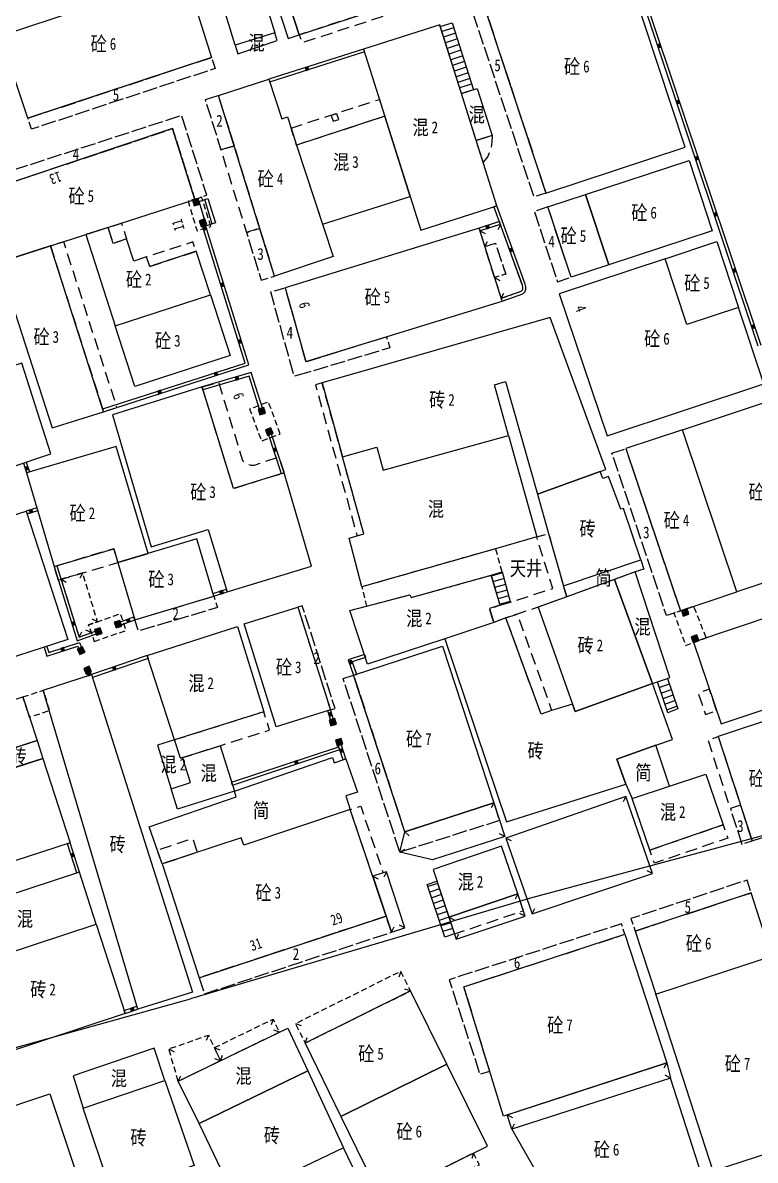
# Model space of a CAD drawing. Extents: x 395778 to 396698, y 996972 to 998012.
# Drawn here: x 396205.3 to 396267.1, y 997672.1 to 997768.1 of the extents above; entities that cross this region are included whole.
import ezdxf
from ezdxf.enums import TextEntityAlignment as Align

# ---------------------------------------------------------------- set-up
doc = ezdxf.new("R2010")
doc.units = 0
doc.header["$LTSCALE"] = 0.5
for name, pattern in [('X32', [1.5, 1, -0.5]), ('X39', [3, 2.5, -0.5]), ('X5', [3, 2, -1])]:
    doc.linetypes.add(name, pattern=pattern)
doc.layers.get('0').update_dxf_attribs({"linetype": 'CONTINUOUS'})
doc.layers.add('ASSIST', color=7, linetype='CONTINUOUS', plot=False)
doc.layers.add('JMD', color=6, linetype='CONTINUOUS')
doc.layers.add('门牌号', color=2, linetype='CONTINUOUS')
doc.styles.add('正等线体', font='simhei.ttf')
doc.styles.add('细等线体', font='', dxfattribs={"width": 0.8})
doc.styles.get('细等线体').set_extended_font_data('SimSun')

# ---------------------------------------------------------------- blocks, each defined once
blk = doc.blocks.new('*U0')
at = {"linetype": 'Continuous'}
for points in [[(0, 0), (0.5, 0.5), (-0.5, 0.5)], [(0, 0), (-0.5, 0.5), (-0.5, -0.5)], [(0, 0), (-0.5, -0.5), (0.5, -0.5)], [(0, 0), (0.5, -0.5), (0.5, 0.5)]]:
    blk.add_solid(points, dxfattribs=at)
blk = doc.blocks.new('gc002')
blk.add_lwpolyline([(-0.5, -0.5), (0.5, -0.5), (0.5, 0.5), (-0.5, 0.5), (-0.5, -0.5)])
at = {"linetype": 'Continuous'}
blk.add_blockref('*U0', (0, 0), dxfattribs=at)
blk = doc.blocks.new('gc291')
blk.add_lwpolyline([(-0.5, -0.5), (0.5, -0.5), (0.5, 0.5), (-0.5, 0.5), (-0.5, -0.5)])

msp = doc.modelspace()

# ---------------------------------------------------------------- linework, layer by layer
at = {"layer": 'ASSIST', "linetype": 'Continuous', "flags": 128}
for points in [[(396241.559, 997768.064), (396243.339, 997762.401), (396242.325, 997762.081), (396240.539, 997767.742)], [(396221.57, 997751.164), (396220.815, 997750.933), (396220.187, 997752.991), (396220.941, 997753.221)], [(396245.776, 997721.713), (396246.434, 997719.216), (396245.557, 997718.985), (396244.826, 997721.429)], [(396259.748, 997709.837), (396258.864, 997712.445), (396259.717, 997712.734), (396260.589, 997710.16)], [(396240.265, 997695.612), (396241.747, 997691.163), (396240.924, 997690.889), (396239.442, 997695.338)]]:
    msp.add_lwpolyline(points, close=True, dxfattribs=at)
for points in [[(396272.444, 997700.704), (396248.156, 997694.174), (396219.461, 997685.687)], [(396172.874, 997673.782), (396202.857, 997681.063), (396219.461, 997685.687)]]:
    msp.add_lwpolyline(points, dxfattribs=at)
at = {"layer": 'JMD', "linetype": 'Continuous'}
for p, q in [((396241.69, 997767.648), (396240.67, 997767.326)), ((396241.84, 997767.171), (396240.821, 997766.849)), ((396241.99, 997766.694), (396240.971, 997766.372)), ((396234.062, 997765.845), (396234.137, 997765.607)), ((396242.14, 997766.217), (396241.122, 997765.896)), ((396242.29, 997765.74), (396241.272, 997765.419)), ((396242.44, 997765.263), (396241.422, 997764.942)), ((396242.589, 997764.786), (396241.573, 997764.465)), ((396242.739, 997764.309), (396241.723, 997763.988)), ((396242.889, 997763.832), (396241.874, 997763.511)), ((396226.067, 997763.301), (396226.145, 997763.063)), ((396243.039, 997763.355), (396242.024, 997763.035)), ((396243.189, 997762.878), (396242.175, 997762.558)), ((396243.339, 997762.401), (396242.325, 997762.081)), ((396221.293, 997751.079), (396220.665, 997753.137)), ((396220.815, 997750.933), (396220.187, 997752.991)), ((396245.31, 997752.625), (396245.075, 997752.54)), ((396245.531, 997751.279), (396245.606, 997751.041)), ((396220.695, 997751.076), (396220.456, 997751.002)), ((396243.813, 997750.739), (396243.888, 997750.501)), ((396243.888, 997750.501), (396244.331, 997750.269)), ((396245.616, 997751.044), (396245.395, 997750.596)), ((396244.305, 997749.172), (396244.537, 997749.615)), ((396245.128, 997746.555), (396245.572, 997746.324)), ((396245.678, 997744.807), (396245.902, 997745.254)), ((396245.753, 997744.568), (396245.678, 997744.807)), ((396220.44, 997737.329), (396220.514, 997737.09)), ((396212.132, 997735.233), (396212.056, 997735.471)), ((396225.555, 997735.443), (396225.316, 997735.369)), ((396226.273, 997733.414), (396226.035, 997733.336)), ((396205.358, 997730.907), (396205.594, 997730.987)), ((396205.628, 997730.093), (396205.865, 997730.172)), ((396227.38, 997730.07), (396227.141, 997729.996)), ((396205.592, 997726.855), (396205.669, 997726.617)), ((396206.5, 997727.121), (396206.57, 997726.881)), ((396207.948, 997722.168), (396208.187, 997722.243)), ((396210.37, 997721.635), (396210.132, 997721.195)), ((396245.797, 997721.634), (396244.849, 997721.351)), ((396208.544, 997721.094), (396208.985, 997720.858)), ((396245.924, 997721.15), (396244.991, 997720.878)), ((396246.052, 997720.667), (396245.133, 997720.405)), ((396221.445, 997719.666), (396221.374, 997719.906)), ((396222.572, 997720.033), (396222.495, 997720.271)), ((396246.179, 997720.183), (396245.274, 997719.931)), ((396246.307, 997719.7), (396245.416, 997719.458)), ((396246.434, 997719.216), (396245.557, 997718.985)), ((396211.62, 997717.501), (396211.175, 997717.728)), ((396214.78, 997717.687), (396214.693, 997717.922)), ((396210.059, 997716.221), (396210.28, 997716.669)), ((396211.086, 997716.598), (396210.635, 997716.812)), ((396211.68, 997716.549), (396211.594, 997716.784)), ((396213.468, 997717.203), (396213.382, 997717.437)), ((396210.019, 997715.248), (396210.254, 997715.334)), ((396234.143, 997714.74), (396234.221, 997714.503)), ((396215.81, 997714.65), (396215.887, 997714.412)), ((396210.662, 997713.429), (396210.9, 997713.507)), ((396210.816, 997712.956), (396211.053, 997713.033)), ((396211.105, 997713.05), (396211.185, 997712.813)), ((396233.229, 997712.99), (396233.466, 997713.071)), ((396258.864, 997712.445), (396259.717, 997712.734)), ((396259.024, 997711.971), (396259.875, 997712.267)), ((396259.185, 997711.498), (396260.033, 997711.799)), ((396259.346, 997711.024), (396260.192, 997711.332)), ((396231.283, 997710.07), (396231.044, 997709.996)), ((396259.506, 997710.551), (396260.35, 997710.865)), ((396259.667, 997710.077), (396260.509, 997710.397)), ((396231.541, 997709.256), (396231.303, 997709.18)), ((396232.171, 997707.17), (396231.934, 997707.091)), ((396232.058, 997706.718), (396231.979, 997706.955)), ((396232.581, 997705.941), (396232.344, 997705.862)), ((396223.007, 997703.731), (396222.928, 997703.968)), ((396256.198, 997702.755), (396255.98, 997702.306)), ((396245.052, 997702.24), (396244.826, 997701.794)), ((396237.544, 997699.786), (396237.912, 997699.447)), ((396245.981, 997699.399), (396245.535, 997699.625)), ((396209.321, 997698.842), (396209.083, 997698.765)), ((396246.087, 997699.258), (396246.537, 997699.039)), ((396237.137, 997698.067), (396237.563, 997698.329)), ((396210.097, 997696.391), (396209.859, 997696.316)), ((396234.84, 997696.03), (396235.288, 997695.807)), ((396235.996, 997696.416), (396235.771, 997695.969)), ((396258.445, 997696.26), (396257.997, 997696.481)), ((396240.325, 997695.432), (396239.502, 997695.158)), ((396240.483, 997694.958), (396239.66, 997694.684)), ((396240.641, 997694.484), (396239.818, 997694.209)), ((396240.799, 997694.009), (396239.976, 997693.735)), ((396247.079, 997694.536), (396246.855, 997694.089)), ((396240.957, 997693.535), (396240.134, 997693.261)), ((396241.115, 997693.061), (396240.292, 997692.786)), ((396247.698, 997692.652), (396247.251, 997692.877)), ((396248.295, 997692.874), (396248.516, 997693.322)), ((396236.416, 997691.306), (396236.641, 997691.753)), ((396237.556, 997691.682), (396237.109, 997691.907)), ((396241.273, 997692.586), (396240.45, 997692.312)), ((396241.431, 997692.112), (396240.608, 997691.838)), ((396241.277, 997692.577), (396241.725, 997692.354)), ((396241.589, 997691.637), (396240.766, 997691.363)), ((396241.747, 997691.163), (396240.924, 997690.889)), ((396241.894, 997690.722), (396242.118, 997691.169)), ((396237.212, 997688.002), (396237.053, 997687.528)), ((396238.028, 997686.357), (396237.554, 997686.517)), ((396215.02, 997684.828), (396214.938, 997685.064)), ((396213.94, 997684.452), (396213.863, 997684.69)), ((396226.427, 997683.976), (396226.264, 997683.503)), ((396228.324, 997683.596), (396228.798, 997683.437)), ((396220.973, 997682.625), (396220.78, 997682.164)), ((396226.968, 997682.867), (396226.495, 997683.031)), ((396229.14, 997681.951), (396229.3, 997682.425)), ((396217.632, 997681.456), (396218.077, 997681.228)), ((396221.477, 997681.56), (396221.949, 997681.395)), ((396221.997, 997680.463), (396221.526, 997680.629)), ((396221.997, 997680.463), (396222.164, 997680.934)), ((396259.659, 997680.28), (396259.414, 997679.844)), ((396259.968, 997678.993), (396259.532, 997679.238)), ((396218.437, 997678.738), (396218.639, 997679.195)), ((396246.19, 997675.903), (396246.635, 997675.676)), ((396246.584, 997674.69), (396246.812, 997675.135)), ((396243.358, 997672.676), (396243.198, 997672.202))]:
    msp.add_line(p, q, dxfattribs=at)
at = {"layer": 'JMD', "color": 7, "linetype": 'Continuous', "flags": 128}
for points in [[(396281.922, 997781.464), (396281.297, 997781.265), (396280.456, 997783.909), (396255.578, 997775.997), (396267.354, 997740.789)], [(396234.062, 997765.845), (396226.067, 997763.301)], [(396245.753, 997744.568), (396247.516, 997745.189), (396247.708, 997745.379), (396247.762, 997745.574), (396247.766, 997745.78), (396247.708, 997746.002), (396245.31, 997752.625)], [(396245.531, 997751.279), (396243.813, 997750.739)], [(396212.132, 997735.233), (396224.389, 997739.184), (396220.695, 997751.076)], [(396225.555, 997735.443), (396224.593, 997738.544), (396220.44, 997737.329)], [(396227.38, 997730.07), (396226.273, 997733.414)], [(396205.358, 997730.907), (396205.628, 997730.093)], [(396206.5, 997727.121), (396205.592, 997726.855)], [(396207.948, 997722.168), (396209.898, 997715.895), (396211.68, 997716.549)], [(396221.445, 997719.666), (396222.572, 997720.033)], [(396213.468, 997717.203), (396214.78, 997717.687)], [(396207.105, 997715.359), (396207.351, 997714.607), (396209.944, 997715.456), (396210.019, 997715.248)], [(396234.143, 997714.74), (396232.784, 997714.291), (396233.229, 997712.99)], [(396215.81, 997714.65), (396211.105, 997713.05)], [(396210.662, 997713.429), (396210.816, 997712.956)], [(396231.541, 997709.256), (396231.283, 997710.07)], [(396232.581, 997705.941), (396232.171, 997707.17)], [(396223.005, 997703.73), (396232.058, 997706.718)], [(396210.097, 997696.391), (396209.321, 997698.842)], [(396213.94, 997684.452), (396215.02, 997684.828)]]:
    msp.add_lwpolyline(points, dxfattribs=at)
at = {"layer": 'JMD', "linetype": 'Continuous', "flags": 128}
for points in [[(396282.022, 997781.233), (396281.134, 997780.951), (396280.294, 997783.595), (396255.896, 997775.836), (396267.593, 997740.865)], [(396234.137, 997765.607), (396226.145, 997763.063)], [(396245.678, 997744.807), (396247.38, 997745.406), (396247.485, 997745.51), (396247.513, 997745.61), (396247.515, 997745.75), (396247.469, 997745.928), (396245.072, 997752.548)], [(396212.056, 997735.471), (396224.077, 997739.346), (396220.456, 997751.002)], [(396245.616, 997751.044), (396243.888, 997750.501)], [(396225.316, 997735.369), (396224.427, 997738.235), (396220.514, 997737.09)], [(396227.141, 997729.996), (396226.035, 997733.336)], [(396205.594, 997730.987), (396205.868, 997730.163)], [(396206.57, 997726.881), (396205.669, 997726.617)], [(396208.187, 997722.243), (396210.059, 997716.221), (396211.594, 997716.784)], [(396221.374, 997719.906), (396222.498, 997720.272)], [(396213.382, 997717.437), (396214.693, 997717.922)], [(396207.343, 997715.436), (396207.511, 997714.922), (396210.096, 997715.769), (396210.254, 997715.334)], [(396215.887, 997714.412), (396211.181, 997712.812)], [(396234.221, 997714.503), (396233.102, 997714.133), (396233.467, 997713.068)], [(396210.9, 997713.507), (396211.053, 997713.033)], [(396231.303, 997709.18), (396231.044, 997709.996)], [(396232.345, 997705.859), (396231.934, 997707.091)], [(396222.928, 997703.968), (396231.979, 997706.955)], [(396209.86, 997696.313), (396209.083, 997698.765)], [(396213.863, 997684.69), (396214.949, 997685.068)]]:
    msp.add_lwpolyline(points, dxfattribs=at)
at = {"layer": 'JMD', "linetype": 'X5', "flags": 128}
for points, elevation in [([(396241.965, 997771.397), (396239.793, 997778.6), (396239.107, 997778.402), (396239.372, 997777.529), (396241.301, 997771.176), (396228.648, 997767.051), (396228.865, 997766.386), (396241.518, 997770.51)], 3.073), ([(396230.567, 997737.666), (396230.013, 997737.5), (396233.516, 997724.768), (396234.091, 997724.93), (396232.292, 997731.433)], 3.442)]:
    msp.add_lwpolyline(points, close=True, dxfattribs=dict(at, elevation=elevation))
at = {"layer": 'JMD', "linetype": 'Continuous', "flags": 128}
for points, elevation in [([(396228.648, 997767.051), (396241.301, 997771.176), (396239.372, 997777.529), (396226.591, 997773.365)], 3.073), ([(396227.709, 997766.745), (396228.648, 997767.051), (396226.591, 997773.365), (396228.941, 997774.131), (396228.38, 997775.851), (396225.081, 997774.784)], 3.073), ([(396252.805, 997753.563), (396261.545, 997756.442), (396263.5, 997750.507), (396254.759, 997747.628)], 3.843), ([(396249.622, 997752.515), (396252.805, 997753.563), (396254.759, 997747.628), (396251.577, 997746.58)], 3.843), ([(396239.889, 997697.408), (396237.137, 997698.067), (396237.544, 997699.786), (396245.052, 997702.24), (396245.981, 997699.399), (396239.889, 997697.408)], -92.335), ([(396232.15, 997675.743), (396241.092, 997680.176), (396238.028, 997686.357), (396229.14, 997681.951)], -980.099), ([(396217.305, 997678.807), (396216.387, 997681.51), (396209.573, 997679.197), (396210.417, 997676.469)], 4.028), ([(396244.523, 997673.254), (396241.092, 997680.176), (396232.15, 997675.743), (396235.551, 997668.806)], -980.099), ([(396194.59, 997649.719), (396187.245, 997670.866), (396207.594, 997677.665), (396214.688, 997656.434)], 4.428)]:
    msp.add_lwpolyline(points, close=True, dxfattribs=dict(at, elevation=elevation))
for points in [[(396218.729, 997773.097), (396218.219, 997774.696), (396212.438, 997772.875), (396212.891, 997771.437), (396203.032, 997768.296), (396203.44, 997766.967), (396214.616, 997770.666), (396214.297, 997771.63)], [(396224.398, 997774.296), (396226.58, 997767.215), (396223.237, 997766.186), (396221.08, 997773.274)], [(396249.456, 997753.693), (396261.222, 997757.555), (396255.453, 997775.045), (396243.697, 997771.169)], [(396221.243, 997765.136), (396205.744, 997760.006), (396203.44, 997766.967), (396214.616, 997770.666), (396214.297, 997771.63), (396218.729, 997773.097)], [(396238.894, 997750.552), (396245.31, 997752.625), (396240.492, 997767.89), (396234.062, 997765.845)], [(396223.237, 997766.186), (396223.463, 997765.442), (396226.78, 997766.565), (396226.58, 997767.215)], [(396231.496, 997748.346), (396226.563, 997746.679), (396221.83, 997761.912), (396226.067, 997763.301), (396227.163, 997759.959), (396227.638, 997760.115), (396227.948, 997759.169), (396228.415, 997757.744)], [(396244.911, 997758.553), (396243.572, 997758.13), (396242.325, 997762.081), (396243.664, 997762.504)], [(396237.995, 997753.397), (396235.869, 997760.169), (396228.415, 997757.744), (396230.605, 997751.062)], [(396203.257, 997747.817), (396219.834, 997753.14), (396217.951, 997759.129), (396201.401, 997753.596)], [(396210.62, 997750.181), (396213.095, 997742.474), (396221.141, 997745.104), (396219.93, 997748.774), (396216.032, 997747.492), (396215.764, 997748.306), (396214.687, 997747.952), (396214.074, 997749.816), (396212.945, 997749.445), (396212.503, 997750.786)], [(396227.454, 997745.694), (396229.195, 997739.462), (396245.753, 997744.568), (396243.813, 997750.739), (396227.454, 997745.694)], [(396265.718, 997744.044), (396261.351, 997742.598), (396259.514, 997748.148), (396263.881, 997749.593)], [(396207.784, 997733.881), (396212.132, 997735.233), (396207.639, 997749.224), (396203.257, 997747.817)], [(396250.582, 997745.187), (396254.634, 997733.212), (396267.855, 997737.588), (396265.718, 997744.044), (396261.351, 997742.598), (396259.514, 997748.148)], [(396221.141, 997745.104), (396222.82, 997739.987), (396214.768, 997737.355), (396213.095, 997742.474)], [(396246.3, 997733.234), (396245.115, 997737.502), (396246.061, 997737.795), (396248.75, 997728.266), (396254.037, 997730.197), (396254.507, 997730.369), (396249.823, 997743.19), (396230.567, 997737.666), (396232.292, 997731.433), (396235.183, 997732.233), (396235.716, 997730.306)], [(396191.579, 997726.273), (396207.687, 997731.691), (396205.235, 997739.325), (396189.054, 997734.127)], [(396216.14, 997723.842), (396220.956, 997725.284), (396222.572, 997720.033), (396229.666, 997722.216), (396227.38, 997730.07), (396223.106, 997728.743), (396220.44, 997737.329), (396212.869, 997734.978)], [(396265.577, 997720.026), (396260.983, 997733.709), (396270.51, 997736.878), (396275.095, 997723.221)], [(396248.679, 997724.664), (396245.215, 997723.676), (396233.919, 997720.455), (396232.863, 997724.565), (396234.091, 997724.93), (396232.292, 997731.433), (396235.183, 997732.233), (396235.716, 997730.306), (396246.3, 997733.234)], [(396260.983, 997733.709), (396256.205, 997732.119), (396260.803, 997718.423), (396265.577, 997720.026)], [(396213.345, 997722.519), (396215.886, 997723.274), (396213.202, 997732.315), (396205.628, 997730.093), (396207.952, 997722.169), (396213.004, 997723.669)], [(396250.933, 997720.532), (396257.467, 997722.725), (396256.012, 997727.058), (396255.782, 997727.017), (396254.742, 997729.771), (396254.251, 997729.596), (396254.037, 997730.197), (396248.75, 997728.266), (396249.687, 997724.948)], [(396195.957, 997723.738), (396199.068, 997724.744), (396199.221, 997724.268), (396202.636, 997725.373), (396202.482, 997725.849), (396205.592, 997726.855), (396209.102, 997716.005), (396199.467, 997712.888)], [(396214.78, 997717.687), (396221.445, 997719.666), (396220.01, 997724.498), (396213.345, 997722.519)], [(396251.232, 997719.619), (396250.933, 997720.532), (396257.467, 997722.725), (396257.723, 997721.962), (396256.999, 997721.719)], [(396258.445, 997712.303), (396258.864, 997712.445), (396259.717, 997712.734), (396259.926, 997712.805), (396256.999, 997721.719), (396255.249, 997721.082)], [(396245.059, 997717.454), (396240.938, 997716.082), (396234.412, 997713.925), (396232.914, 997718.458), (396234.327, 997718.832), (396237.967, 997719.796), (396238.08, 997719.556), (396244.826, 997721.429), (396245.583, 997718.899), (396244.705, 997718.636)], [(396251.941, 997709.935), (396258.445, 997712.303), (396255.249, 997721.082), (396251.232, 997719.619), (396248.793, 997718.731), (396251.71, 997710.567)], [(396223.996, 997717.323), (396228.525, 997718.73), (396231.283, 997710.07), (396226.687, 997708.656)], [(396274.605, 997712.358), (396272.283, 997719.277), (396261.906, 997715.793), (396264.251, 997708.882)], [(396246.124, 997700.619), (396256.189, 997703.802), (396255.438, 997705.908), (396258.733, 997707.083), (396260.129, 997707.581), (396258.445, 997712.303), (396251.941, 997709.935), (396251.71, 997710.567), (396249.942, 997710.012), (396249.05, 997709.703), (396246.078, 997717.852), (396245.059, 997717.454), (396240.938, 997716.082)], [(396218.113, 997707.532), (396215.81, 997714.65), (396223.428, 997717.115), (396225.65, 997709.91)], [(396245.052, 997702.24), (396237.544, 997699.786), (396233.229, 997712.99), (396240.737, 997715.444)], [(396207.042, 997711.734), (396211.105, 997713.05), (396219.646, 997686.236), (396215.02, 997684.828)], [(396206.517, 997707.495), (396195.848, 997704.038), (396194.677, 997707.653), (396198.308, 997708.887), (396198.517, 997708.273), (396201.902, 997709.423), (396201.725, 997710.009), (396205.328, 997711.165), (396205.883, 997709.451)], [(396269.245, 997709.564), (396264.009, 997707.818), (396266.863, 997699.014), (396272.113, 997700.716)], [(396202.906, 997706.325), (396206.517, 997707.495), (396207.01, 997705.973), (396203.399, 997704.803)], [(396218.803, 997706.054), (396218.612, 997705.992), (396218.113, 997707.532), (396216.678, 997707.089), (396217.835, 997703.424), (396219.47, 997703.94)], [(396217.835, 997703.424), (396219.47, 997703.94), (396218.803, 997706.054), (396221.957, 997707.049), (396223.171, 997703.203), (396218.381, 997701.691)], [(396256.189, 997703.802), (396256.733, 997702.582), (396259.888, 997703.629), (396258.733, 997707.083), (396255.438, 997705.908)], [(396207.01, 997705.973), (396209.321, 997698.842), (396198.652, 997695.385), (396196.341, 997702.516)], [(396217.071, 997697.067), (396215.988, 997700.195), (396223.332, 997702.738), (396223.171, 997703.203), (396231.439, 997706.066), (396231.6, 997705.601), (396232.581, 997705.941), (396233.552, 997703.137), (396232.567, 997702.807), (396232.952, 997701.66), (396223.956, 997698.643), (396223.742, 997699.283)], [(396256.733, 997702.582), (396262.945, 997704.643), (396264.414, 997700.376), (396258.226, 997698.246)], [(396248.295, 997692.874), (396258.445, 997696.26), (396256.198, 997702.755), (396246.087, 997699.258)], [(396220.2, 997687.463), (396235.97, 997692.66), (396232.952, 997701.66), (396223.956, 997698.643), (396223.742, 997699.283), (396217.071, 997697.067)], [(396239.933, 997696.608), (396241.277, 997692.577), (396247.079, 997694.536), (396245.72, 997698.562)], [(396211.516, 997691.984), (396210.097, 997696.391), (396199.456, 997692.897), (396200.9, 997688.498)], [(396235.718, 997696.324), (396234.84, 997696.03), (396235.97, 997692.66), (396236.416, 997691.306), (396237.556, 997691.682), (396235.996, 997696.416)], [(396268.502, 997689.299), (396266.783, 997694.637), (396256.99, 997691.404), (396258.748, 997686.079)], [(396241.894, 997690.722), (396247.698, 997692.652), (396247.079, 997694.536), (396241.277, 997692.577)], [(396213.94, 997684.452), (396203.378, 997680.953), (396200.9, 997688.498), (396211.516, 997691.984)], [(396245.868, 997675.798), (396242.538, 997686.713), (396256.132, 997691.131), (396259.659, 997680.28)], [(396258.748, 997686.079), (396268.502, 997689.299), (396273.325, 997674.318), (396263.578, 997671.145)], [(396220.209, 997675.174), (396218.437, 997678.738), (396227.684, 997683.217), (396229.363, 997679.608)], [(396246.584, 997674.69), (396246.19, 997675.903), (396259.659, 997680.28), (396259.968, 997678.993)], [(396220.209, 997675.174), (396229.363, 997679.608), (396232.385, 997673.115), (396223.257, 997668.747)], [(396217.305, 997678.807), (396219.764, 997671.622), (396217.17, 997670.723), (396212.888, 997669.033), (396212.751, 997669.479), (396210.417, 997676.469)], [(396246.584, 997674.69), (396250.953, 997667.033), (396262.608, 997670.78), (396259.968, 997678.993), (396246.584, 997674.69)], [(396223.257, 997668.747), (396224.633, 997665.691), (396233.866, 997670.019), (396232.385, 997673.115)]]:
    msp.add_lwpolyline(points, close=True, dxfattribs=at)
at = {"layer": 'JMD', "linetype": 'X39', "flags": 128}
for points in [[(396243.697, 997771.169), (396249.456, 997753.693), (396248.449, 997753.374), (396242.678, 997770.823)], [(396205.744, 997760.006), (396221.243, 997765.136), (396221.551, 997764.206), (396206.052, 997759.076)], [(396223.168, 997757.684), (396221.83, 997761.912), (396220.702, 997761.555), (396222.038, 997757.335)], [(396251.577, 997746.58), (396249.622, 997752.515), (396248.478, 997752.138), (396250.433, 997746.203)], [(396226.563, 997746.679), (396225.319, 997750.712), (396224.188, 997750.364), (396225.433, 997746.33)], [(396256.205, 997732.119), (396260.803, 997718.423), (396259.632, 997718.03), (396255.034, 997731.726)], [(396214.78, 997717.687), (396221.445, 997719.666), (396221.731, 997718.703), (396215.066, 997716.724)], [(396228.525, 997718.73), (396231.283, 997710.07), (396231.66, 997710.19), (396228.902, 997718.85)], [(396245.052, 997702.24), (396245.545, 997700.732), (396237.137, 997698.067), (396232.346, 997712.711), (396233.229, 997712.99), (396237.544, 997699.786)], [(396266.863, 997699.014), (396265.887, 997702.026), (396265.028, 997701.747), (396266.004, 997698.736)], [(396256.99, 997691.404), (396266.783, 997694.637), (396266.432, 997695.7), (396256.639, 997692.467)], [(396235.97, 997692.66), (396220.201, 997687.463), (396220.647, 997686.11), (396236.416, 997691.306)], [(396242.538, 997686.713), (396256.132, 997691.131), (396255.842, 997692.025), (396241.295, 997687.297), (396243.887, 997679.32), (396244.716, 997679.573)]]:
    msp.add_lwpolyline(points, close=True, dxfattribs=at)
at = {"layer": 'JMD', "linetype": 'Continuous'}
for points in [[(396242.325, 997762.081), (396240.539, 997767.742)], [(396241.559, 997768.064), (396243.339, 997762.401)], [(396220.187, 997752.991), (396220.941, 997753.221)], [(396221.57, 997751.164), (396220.815, 997750.933)], [(396245.776, 997721.713), (396246.434, 997719.216)], [(396245.557, 997718.985), (396244.826, 997721.429)], [(396259.748, 997709.837), (396258.864, 997712.445)], [(396259.717, 997712.734), (396260.589, 997710.16)], [(396240.265, 997695.612), (396241.747, 997691.163)], [(396240.924, 997690.889), (396239.442, 997695.338)]]:
    msp.add_lwpolyline(points, dxfattribs=at)
at = {"layer": 'JMD', "linetype": 'X5', "flags": 128}
for points in [[(396227.948, 997759.169), (396235.405, 997761.596), (396235.869, 997760.169), (396228.412, 997757.743)], [(396244.911, 997758.553), (396244.903, 997758.007), (396244.787, 997757.343), (396244.548, 997756.781), (396244.154, 997756.286), (396243.572, 997758.13)], [(396225.319, 997750.712), (396223.168, 997757.684), (396222.038, 997757.335), (396224.188, 997750.364)], [(396214.074, 997749.816), (396212.945, 997749.445), (396212.503, 997750.786), (396213.635, 997751.15)], [(396207.639, 997749.224), (396212.132, 997735.233), (396213.257, 997735.594), (396208.764, 997749.586)], [(396244.305, 997749.172), (396245.196, 997749.452), (396246.067, 997746.85), (396245.128, 997746.555)], [(396245.583, 997718.899), (396246.459, 997719.151), (396250.034, 997720.328), (396248.679, 997724.664), (396249.687, 997724.948), (396250.933, 997720.532), (396251.232, 997719.619), (396248.793, 997718.731), (396247.036, 997718.157), (396246.078, 997717.852), (396245.059, 997717.454), (396244.705, 997718.636)], [(396208.29, 997721.018), (396213.345, 997722.519), (396213.004, 997723.669), (396207.948, 997722.168)], [(396246.078, 997717.852), (396247.034, 997718.164), (396249.942, 997710.012), (396249.05, 997709.703)], [(396263.865, 997710.018), (396263.255, 997711.818), (396262.308, 997711.496), (396262.918, 997709.697)], [(396218.612, 997705.992), (396221.957, 997707.049), (396226.137, 997708.368), (396225.65, 997709.91), (396218.113, 997707.532)], [(396264.009, 997707.818), (396265.887, 997702.026), (396265.028, 997701.747), (396263.15, 997707.54)], [(396235.718, 997696.324), (396234.84, 997696.03), (396232.952, 997701.66), (396233.83, 997701.955)], [(396258.226, 997698.246), (396264.414, 997700.376), (396264.8, 997699.254), (396258.612, 997697.124)], [(396217.071, 997697.067), (396216.654, 997698.227), (396219.649, 997699.219), (396220.037, 997698.052)], [(396247.079, 997694.536), (396241.277, 997692.577), (396241.747, 997691.163), (396247.556, 997693.124)]]:
    msp.add_lwpolyline(points, close=True, dxfattribs=at)
at = {"layer": 'JMD', "linetype": 'X39', "flags": 128}
for points in [[(396201.087, 997754.512), (396201.401, 997753.596), (396217.951, 997759.129), (396219.834, 997753.14), (396220.839, 997753.513), (396218.719, 997760.23), (396201.087, 997754.512)], [(396229.459, 997738.581), (396228.218, 997738.235), (396226.23, 997745.352), (396227.454, 997745.694), (396229.195, 997739.462), (396236.007, 997741.563), (396236.294, 997740.63), (396229.459, 997738.581)]]:
    msp.add_lwpolyline(points, dxfattribs=at)
at = {"layer": 'JMD', "linetype": 'X32', "flags": 128}
for points in [[(396221.175, 997750.864), (396220.416, 997753.351), (396219.254, 997752.997), (396220.013, 997750.509)], [(396245.616, 997751.044), (396243.888, 997750.501), (396244.305, 997749.172), (396245.196, 997749.452), (396246.067, 997746.85), (396245.128, 997746.555), (396245.678, 997744.807), (396247.38, 997745.406), (396247.485, 997745.51), (396247.513, 997745.61), (396247.515, 997745.75), (396247.469, 997745.928)], [(396227.044, 997733.361), (396226.042, 997736.052), (396224.451, 997735.46), (396225.453, 997732.769)], [(396245.776, 997721.713), (396245.215, 997723.676), (396233.919, 997720.455), (396234.327, 997718.832), (396237.967, 997719.796), (396238.08, 997719.556), (396244.826, 997721.429)], [(396208.544, 997721.094), (396210.059, 997716.221), (396211.086, 997716.598), (396210.864, 997717.24), (396211.62, 997717.501), (396210.37, 997721.635)], [(396262.983, 997716.155), (396261.946, 997718.807), (396260.256, 997718.239), (396261.259, 997715.512)], [(396211.343, 997715.855), (396214.04, 997716.787), (396213.562, 997718.172), (396210.864, 997717.24)], [(396205.328, 997711.165), (396207.042, 997711.734), (396207.554, 997710.007), (396205.883, 997709.451)], [(396226.968, 997682.867), (396221.997, 997680.463), (396221.477, 997681.56), (396226.427, 997683.976)], [(396218.437, 997678.738), (396217.632, 997681.456), (396220.973, 997682.625), (396221.997, 997680.463)], [(396240.414, 997669.824), (396243.846, 997671.691), (396243.358, 997672.676), (396239.873, 997670.949), (396240.289, 997670.11)]]:
    msp.add_lwpolyline(points, close=True, dxfattribs=at)
at = {"layer": 'JMD', "linetype": 'X5', "flags": 128}
msp.add_lwpolyline([(396216.032, 997747.492), (396219.93, 997748.774), (396219.675, 997749.561), (396215.764, 997748.306)], dxfattribs=at)
msp.add_lwpolyline([(396220.44, 997737.329), (396221.832, 997737.726), (396223.853, 997731.121, 0.350048), (396225.22, 997730.853), (396226.931, 997731.423), (396227.38, 997730.07), (396223.106, 997728.743)], format="xyb", close=True, dxfattribs=at)
at = {"layer": 'JMD', "linetype": 'X32', "elevation": -980.099, "flags": 128}
msp.add_lwpolyline([(396229.14, 997681.951), (396238.028, 997686.357), (396237.212, 997688.002), (396228.324, 997683.596)], close=True, dxfattribs=at)

# ---------------------------------------------------------------- block references
at = {"layer": 'JMD', "linetype": 'Continuous', "xscale": 0.25, "yscale": 0.25}
for p, rotation in [((396259.015, 997766.114), 288.4939646870043), ((396229.303, 997764.199), 197.6510116185267), ((396260.602, 997761.372), 288.4939646870043), ((396262.188, 997756.63), 288.4939646870043), ((396263.774, 997751.889), 288.4939646870043), ((396220.674, 997750.723), 107.2563093814844), ((396244.538, 997750.836), 197.4536238773145), ((396246.53, 997748.889), 109.9005298800154), ((396265.36, 997747.147), 288.4939646870043), ((396222.157, 997745.948), 107.2563093814844), ((396266.946, 997742.405), 288.4939646870043), ((396223.64, 997741.173), 107.2563093814844), ((396221.611, 997738.42), 17.86654020986016), ((396223.383, 997738.06), 196.3073434086353), ((396216.853, 997736.886), 17.86654020986016), ((396226.597, 997732.037), 108.3169486887986), ((396205.637, 997730.462), 288.3699163324408), ((396205.99, 997726.841), 196.3481715481632), ((396222.082, 997720.005), 18.03749248454691), ((396214.212, 997717.611), 20.25371250693243), ((396209.576, 997717.354), 287.267157542584), ((396208.677, 997715.173), 18.13462424976342), ((396232.984, 997714.093), 288.8829747661471), ((396210.873, 997713.184), 287.9470661590316), ((396213.027, 997713.572), 198.7813078904173), ((396231.267, 997709.707), 107.605917076848), ((396232.216, 997706.639), 108.4577078172616), ((396228.398, 997705.642), 18.26365685450961), ((396209.512, 997697.824), 107.5828822145652), ((396214.547, 997684.796), 19.19546759652344)]:
    msp.add_blockref('gc002', p, dxfattribs=dict(at, rotation=rotation))
at = {"layer": 'JMD', "linetype": 'Continuous', "yscale": 0.5, "zscale": 0.5}
for name, p, xscale, rotation in [('gc291', (396231.655, 997760.066), 0.5, 17.82445292429765), ('gc002', (396219.949, 997752.915), 0.4999999999999999, 197.6186101291268), ('gc002', (396220.517, 997751.193), 0.5, 287.5130289150718), ('gc002', (396225.484, 997735.289), 0.5, 106.1296998450082), ('gc002', (396226.106, 997733.559), 0.5, 290.2059493654631), ('gc002', (396261.208, 997718.309), 0.5, 288.5108884907388), ('gc002', (396213.344, 997717.311), 0.4999999999999999, 18.03429822558254), ('gc002', (396211.689, 997716.687), 0.5, 17.24176877353448), ('gc002', (396262.037, 997716.09), 0.5, 288.5108884907388), ('gc002', (396210.243, 997715.068, -93.547), 0.5, 295.0271880000194), ('gc002', (396210.781, 997713.426, -93.561), 0.4999999999999999, 292.6509621171116), ('gc002', (396231.481, 997709.038, -93.523), 0.5, 287.5255683752163), ('gc002', (396232.005, 997707.353, -93.495), 0.5, 107.5255683751328)]:
    msp.add_blockref(name, p, dxfattribs=dict(at, xscale=xscale, rotation=rotation))

# ---------------------------------------------------------------- texts
at = {"layer": 'JMD', "linetype": 'Continuous', "style": '细等线体', "width": 0.8}
for s, p in [('砼', (396212.402, 997766.284)), ('砼', (396252.349, 997764.374)), ('混', (396239.56, 997759.239)), ('混', (396232.866, 997756.316)), ('砼', (396226.496, 997754.888)), ('砼', (396210.532, 997753.437)), ('砼', (396258.027, 997752.035, 3.843)), ('砼', (396252.066, 997750.071, 3.843)), ('砼', (396215.382, 997746.394)), ('砼', (396262.491, 997746.096)), ('砼', (396235.527, 997744.911)), ('砼', (396207.575, 997741.552)), ('砼', (396217.831, 997741.23)), ('砼', (396259.111, 997741.401)), ('砖', (396240.972, 997736.235)), ('砼', (396220.806, 997728.459)), ('砼', (396267.915, 997728.458)), ('砼', (396210.626, 997726.671)), ('砼', (396260.767, 997726.069)), ('砼', (396217.27, 997721.093)), ('混', (396239.03, 997717.798)), ('砖', (396253.494, 997715.517)), ('砼', (396228.031, 997713.67)), ('混', (396220.646, 997712.324)), ('砼', (396239.016, 997707.615)), ('混', (396218.297, 997705.463)), ('砼', (396267.935, 997704.279)), ('混', (396260.446, 997701.459)), ('混', (396243.377, 997695.57)), ('砼', (396226.308, 997694.646)), ('砼', (396262.63, 997690.356)), ('砖', (396207.304, 997686.473)), ('砼', (396250.928, 997683.467)), ('砼', (396234.979, 997681.054, -980.099)), ('砼', (396265.915, 997680.213)), ('砼', (396238.208, 997674.494, -980.099)), ('砼', (396254.863, 997672.965))]:
    msp.add_text(s, height=1.25, dxfattribs=at).set_placement(p, align=Align.MIDDLE_RIGHT)
at = {"layer": 'JMD', "linetype": 'Continuous', "style": '正等线体', "width": 0.8}
for s, p in [('6', (396212.652, 997766.284)), ('6', (396252.599, 997764.374)), ('5', (396212.901, 997761.986)), ('2', (396239.81, 997759.239)), ('3', (396233.116, 997756.316)), ('4', (396226.746, 997754.888)), ('5', (396210.782, 997753.437)), ('6', (396258.277, 997752.035, 3.843)), ('5', (396252.316, 997750.071, 3.843)), ('2', (396215.632, 997746.394)), ('5', (396262.741, 997746.096)), ('5', (396235.777, 997744.911)), ('3', (396207.825, 997741.552)), ('3', (396218.081, 997741.23)), ('6', (396259.361, 997741.401)), ('2', (396241.222, 997736.235)), ('3', (396221.056, 997728.459)), ('2', (396210.876, 997726.671)), ('4', (396261.017, 997726.069)), ('3', (396217.52, 997721.093)), ('2', (396239.28, 997717.798)), ('2', (396253.744, 997715.517)), ('3', (396228.281, 997713.67)), ('2', (396220.896, 997712.324)), ('7', (396239.266, 997707.615)), ('2', (396218.547, 997705.463)), ('2', (396260.696, 997701.459)), ('2', (396243.627, 997695.57)), ('3', (396226.558, 997694.646)), ('6', (396262.88, 997690.356)), ('2', (396207.554, 997686.473)), ('7', (396251.178, 997683.467)), ('5', (396235.229, 997681.054, -980.099)), ('7', (396266.165, 997680.213)), ('6', (396238.458, 997674.494, -980.099)), ('6', (396255.113, 997672.965))]:
    msp.add_text(s, height=1, dxfattribs=at).set_placement(p, align=Align.MIDDLE_LEFT)
at = {"layer": 'JMD', "linetype": 'Continuous', "width": 0.8}
for s, height, style, p in [('混', 1.25, '细等线体', (396225.029, 997766.381)), ('5', 1, '正等线体', (396245.377, 997764.46)), ('混', 1.25, '细等线体', (396243.618, 997760.317)), ('2', 1, '正等线体', (396221.907, 997759.789)), ('4', 1, '正等线体', (396209.793, 997756.966)), ('4', 1, '正等线体', (396249.935, 997749.597)), ('3', 1, '正等线体', (396225.379, 997748.545)), ('4', 1, '正等线体', (396227.842, 997741.911)), ('混', 1.25, '细等线体', (396240.173, 997727.041)), ('砖', 1.25, '细等线体', (396252.972, 997725.374)), ('3', 1, '正等线体', (396257.935, 997725.043)), ('天井', 1.25, '细等线体', (396247.776, 997722.033)), ('简', 1.25, '细等线体', (396254.328, 997721.247)), ('2', 1, '正等线体', (396218.213, 997718.191)), ('混', 1.25, '细等线体', (396257.611, 997717.106)), ('2', 1, '正等线体', (396230.117, 997714.447)), ('砖', 1.25, '细等线体', (396248.591, 997706.644)), ('砖', 1.25, '细等线体', (396204.958, 997706.149)), ('混', 1.25, '细等线体', (396221.001, 997704.748)), ('6', 1, '正等线体', (396235.269, 997705.129)), ('简', 1.25, '细等线体', (396257.684, 997704.81)), ('简', 1.25, '细等线体', (396225.425, 997701.623)), ('3', 1, '正等线体', (396265.872, 997700.259)), ('砖', 1.25, '细等线体', (396213.308, 997698.749)), ('5', 1, '正等线体', (396261.431, 997693.431)), ('混', 1.25, '细等线体', (396205.499, 997692.445)), ('2', 1, '正等线体', (396228.365, 997689.474)), ('6', 1, '正等线体', (396247.025, 997688.75)), ('混', 1.25, '细等线体', (396213.421, 997678.993, 4.028)), ('混', 1.25, '细等线体', (396223.937, 997679.192)), ('砖', 1.25, '细等线体', (396215.072, 997673.989)), ('砖', 1.25, '细等线体', (396226.333, 997674.187))]:
    msp.add_text(s, height=height, dxfattribs=dict(at, style=style)).set_placement(p, align=Align.MIDDLE)
at = {"layer": '门牌号', "linetype": 'Continuous', "style": '细等线体', "width": 0.8}
for s, rotation, p in [('13', 198.92994, (396208.067, 997754.962)), ('11', 105.64707, (396218.406, 997750.987)), ('6', 284.44617, (396229.075, 997744.237)), ('4', 291.23093, (396252.407, 997743.945)), ('9', 110.62076, (396223.51, 997736.562)), ('29', 18.57262, (396231.794, 997692.432)), ('31', 18.57262, (396224.981, 997690.285))]:
    msp.add_text(s, height=0.9, rotation=rotation, dxfattribs=at).set_placement(p, align=Align.MIDDLE)

doc.saveas('drawing.dxf')
